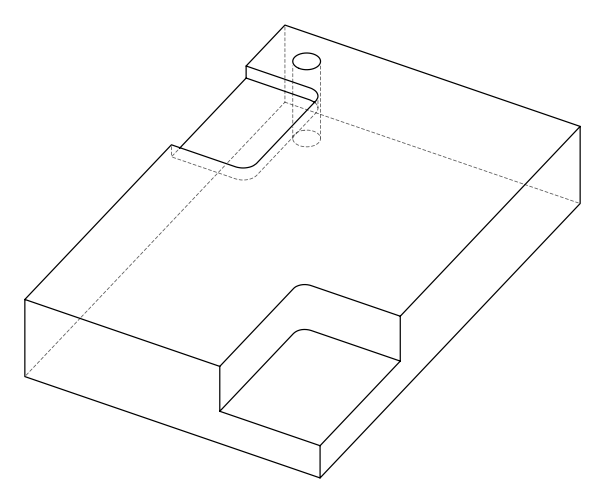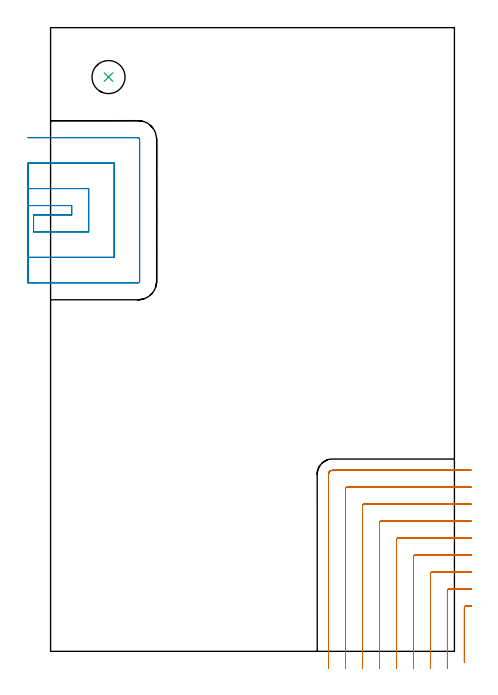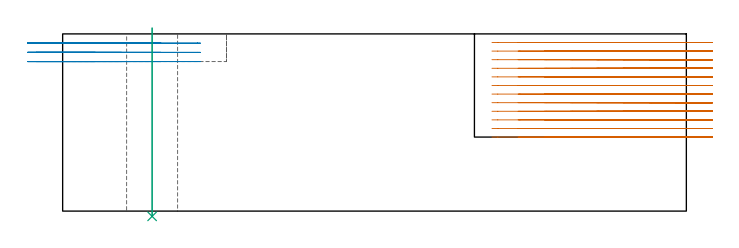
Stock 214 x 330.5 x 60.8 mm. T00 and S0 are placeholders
(PLAN: 3 operations, 2 tool changes, 30.6 min)
(1 MILL_CORNER_NOTCH_RECTANGULAR | CORNER_NOTCH_RECTANGULAR | NXT0201_011 | Follow Part, ap 3, ae 75% | 26.11 min | 261780 mm3)
(2 MILL_SLOT | SLOT_PARTIAL_RECTANGULAR | UGT0201_100 | Follow Part, ap 4.5, ae 75% | 4.18 min | 50292 mm3)
(3 INDEXABLE_INSERT_DRILL_THROUGH_HOLE_FROM_SOLID | STEP1HOLE | NXT0302_006 | 0.26 min | 14592 mm3)
(TOOL NXT0201_011 | ENDMILL 12mm [2P460-1200-NA 1630] | D12 FL38 Z6)
(TOOL UGT0201_100 | End Mill 18 mm | D18 FL22 Z2)
(TOOL NXT0302_006 | Index. Insert Drill 17.5mm [880-D1750L25-05] | D17.5 PA176 FL88 Z2)
(OP 1 MILL_CORNER_NOTCH_RECTANGULAR)
G17 G21 G94 G90
T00 M6
G54
G17 G0 G90 X223. Y23.9 S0 M3
G43 Z70.8 H1
Z57.85
G94 G1 X220. F250.
X219.895 F500.
G3 X219.3 Y23.305 R0.6
G1 Y-2.812
Y-5.812 F250.
G0 Z70.8
X223. Y32.9
Z57.85
G1 X220.
X210.895 F500.
G3 X210.3 Y32.305 R0.6
G1 Y-6.
Y-9. F250.
G0 Z70.8
X223. Y41.9
Z57.85
G1 X220.
X201.895 F500.
G3 X201.3 Y41.305 R0.6
G1 Y-6.
Y-9. F250.
G0 Z70.8
X223. Y50.9
Z57.85
G1 X220.
X192.896 F500.
G3 X192.3 Y50.304 R0.6
G1 Y-6.
Y-9. F250.
G0 Z70.8
X223. Y59.9
Z57.85
G1 X220.
X183.896 F500.
G3 X183.3 Y59.304 R0.6
G1 Y-6.
Y-9. F250.
G0 Z70.8
X223. Y68.9
Z57.85
G1 X220.
X174.896 F500.
G3 X174.3 Y68.304 R0.6
G1 Y-6.
Y-9. F250.
G0 Z70.8
X223. Y77.9
Z57.85
G1 X220.
X165.897 F500.
G3 X165.3 Y77.303 R0.6
G1 Y-6.
Y-9. F250.
G0 Z70.8
X223. Y86.9
Z57.85
G1 X220.
X156.897 F500.
G3 X156.3 Y86.303 R0.6
G1 Y-6.
Y-9. F250.
G0 Z70.8
X223. Y95.9
Z57.85
G1 X220.
X149.3 F500.
G3 X147.3 Y93.9 R2.
G1 Y-6.
Y-9. F250.
G0 Z70.8
X223. Y23.9
Z54.9
G1 X220.
X219.895 F500.
G3 X219.3 Y23.305 R0.6
G1 Y-2.812
Y-5.812 F250.
G0 Z70.8
X223. Y32.9
Z54.9
G1 X220.
X210.895 F500.
G3 X210.3 Y32.305 R0.6
G1 Y-6.
Y-9. F250.
G0 Z70.8
X223. Y41.9
Z54.9
G1 X220.
X201.895 F500.
G3 X201.3 Y41.305 R0.6
G1 Y-6.
Y-9. F250.
G0 Z70.8
X223. Y50.9
Z54.9
G1 X220.
X192.896 F500.
G3 X192.3 Y50.304 R0.6
G1 Y-6.
Y-9. F250.
G0 Z70.8
X223. Y59.9
Z54.9
G1 X220.
X183.896 F500.
G3 X183.3 Y59.304 R0.6
G1 Y-6.
Y-9. F250.
G0 Z70.8
X223. Y68.9
Z54.9
G1 X220.
X174.896 F500.
G3 X174.3 Y68.304 R0.6
G1 Y-6.
Y-9. F250.
G0 Z70.8
X223. Y77.9
Z54.9
G1 X220.
X165.897 F500.
G3 X165.3 Y77.303 R0.6
G1 Y-6.
Y-9. F250.
G0 Z70.8
X223. Y86.9
Z54.9
G1 X220.
X156.897 F500.
G3 X156.3 Y86.303 R0.6
G1 Y-6.
Y-9. F250.
G0 Z70.8
X223. Y95.9
Z54.9
G1 X220.
X149.3 F500.
G3 X147.3 Y93.9 R2.
G1 Y-6.
Y-9. F250.
G0 Z70.8
X223. Y23.9
Z51.95
G1 X220.
X219.895 F500.
G3 X219.3 Y23.305 R0.6
G1 Y-2.812
Y-5.812 F250.
G0 Z70.8
X223. Y32.9
Z51.95
G1 X220.
X210.895 F500.
G3 X210.3 Y32.305 R0.6
G1 Y-6.
Y-9. F250.
G0 Z70.8
X223. Y41.9
Z51.95
G1 X220.
X201.895 F500.
G3 X201.3 Y41.305 R0.6
G1 Y-6.
Y-9. F250.
G0 Z70.8
X223. Y50.9
Z51.95
G1 X220.
X192.896 F500.
G3 X192.3 Y50.304 R0.6
G1 Y-6.
Y-9. F250.
G0 Z70.8
X223. Y59.9
Z51.95
G1 X220.
X183.896 F500.
G3 X183.3 Y59.304 R0.6
G1 Y-6.
Y-9. F250.
G0 Z70.8
X223. Y68.9
Z51.95
G1 X220.
X174.896 F500.
G3 X174.3 Y68.304 R0.6
G1 Y-6.
Y-9. F250.
G0 Z70.8
X223. Y77.9
Z51.95
G1 X220.
X165.897 F500.
G3 X165.3 Y77.303 R0.6
G1 Y-6.
Y-9. F250.
G0 Z70.8
X223. Y86.9
Z51.95
G1 X220.
X156.897 F500.
G3 X156.3 Y86.303 R0.6
G1 Y-6.
Y-9. F250.
G0 Z70.8
X223. Y95.9
Z51.95
G1 X220.
X149.3 F500.
G3 X147.3 Y93.9 R2.
G1 Y-6.
Y-9. F250.
G0 Z70.8
X223. Y23.9
Z49.
G1 X220.
X219.895 F500.
G3 X219.3 Y23.305 R0.6
G1 Y-2.812
Y-5.812 F250.
G0 Z70.8
X223. Y32.9
Z49.
G1 X220.
X210.895 F500.
G3 X210.3 Y32.305 R0.6
G1 Y-6.
Y-9. F250.
G0 Z70.8
X223. Y41.9
Z49.
G1 X220.
X201.895 F500.
G3 X201.3 Y41.305 R0.6
G1 Y-6.
Y-9. F250.
G0 Z70.8
X223. Y50.9
Z49.
G1 X220.
X192.896 F500.
G3 X192.3 Y50.304 R0.6
G1 Y-6.
Y-9. F250.
G0 Z70.8
X223. Y59.9
Z49.
G1 X220.
X183.896 F500.
G3 X183.3 Y59.304 R0.6
G1 Y-6.
Y-9. F250.
G0 Z70.8
X223. Y68.9
Z49.
G1 X220.
X174.896 F500.
G3 X174.3 Y68.304 R0.6
G1 Y-6.
Y-9. F250.
G0 Z70.8
X223. Y77.9
Z49.
G1 X220.
X165.897 F500.
G3 X165.3 Y77.303 R0.6
G1 Y-6.
Y-9. F250.
G0 Z70.8
X223. Y86.9
Z49.
G1 X220.
X156.897 F500.
G3 X156.3 Y86.303 R0.6
G1 Y-6.
Y-9. F250.
G0 Z70.8
X223. Y95.9
Z49.
G1 X220.
X149.3 F500.
G3 X147.3 Y93.9 R2.
G1 Y-6.
Y-9. F250.
G0 Z70.8
X223. Y23.9
Z46.05
G1 X220.
X219.895 F500.
G3 X219.3 Y23.305 R0.6
G1 Y-2.812
Y-5.812 F250.
G0 Z70.8
X223. Y32.9
Z46.05
G1 X220.
X210.895 F500.
G3 X210.3 Y32.305 R0.6
G1 Y-6.
Y-9. F250.
G0 Z70.8
X223. Y41.9
Z46.05
G1 X220.
X201.895 F500.
G3 X201.3 Y41.305 R0.6
G1 Y-6.
Y-9. F250.
G0 Z70.8
X223. Y50.9
Z46.05
G1 X220.
X192.896 F500.
G3 X192.3 Y50.304 R0.6
G1 Y-6.
Y-9. F250.
G0 Z70.8
X223. Y59.9
Z46.05
G1 X220.
X183.896 F500.
G3 X183.3 Y59.304 R0.6
G1 Y-6.
Y-9. F250.
G0 Z70.8
X223. Y68.9
Z46.05
G1 X220.
X174.896 F500.
G3 X174.3 Y68.304 R0.6
G1 Y-6.
Y-9. F250.
G0 Z70.8
X223. Y77.9
Z46.05
G1 X220.
X165.897 F500.
G3 X165.3 Y77.303 R0.6
G1 Y-6.
Y-9. F250.
G0 Z70.8
X223. Y86.9
Z46.05
G1 X220.
X156.897 F500.
G3 X156.3 Y86.303 R0.6
G1 Y-6.
Y-9. F250.
G0 Z70.8
X223. Y95.9
Z46.05
G1 X220.
X149.3 F500.
G3 X147.3 Y93.9 R2.
G1 Y-6.
Y-9. F250.
G0 Z70.8
X223. Y23.9
Z43.1
G1 X220.
X219.895 F500.
G3 X219.3 Y23.305 R0.6
G1 Y-2.812
Y-5.812 F250.
G0 Z70.8
X223. Y32.9
Z43.1
G1 X220.
X210.895 F500.
G3 X210.3 Y32.305 R0.6
G1 Y-6.
Y-9. F250.
G0 Z70.8
X223. Y41.9
Z43.1
G1 X220.
X201.895 F500.
G3 X201.3 Y41.305 R0.6
G1 Y-6.
Y-9. F250.
G0 Z70.8
X223. Y50.9
Z43.1
G1 X220.
X192.896 F500.
G3 X192.3 Y50.304 R0.6
G1 Y-6.
Y-9. F250.
G0 Z70.8
X223. Y59.9
Z43.1
G1 X220.
X183.896 F500.
G3 X183.3 Y59.304 R0.6
G1 Y-6.
Y-9. F250.
G0 Z70.8
X223. Y68.9
Z43.1
G1 X220.
X174.896 F500.
G3 X174.3 Y68.304 R0.6
G1 Y-6.
Y-9. F250.
G0 Z70.8
X223. Y77.9
Z43.1
G1 X220.
X165.897 F500.
G3 X165.3 Y77.303 R0.6
G1 Y-6.
Y-9. F250.
G0 Z70.8
X223. Y86.9
Z43.1
G1 X220.
X156.897 F500.
G3 X156.3 Y86.303 R0.6
G1 Y-6.
Y-9. F250.
G0 Z70.8
X223. Y95.9
Z43.1
G1 X220.
X149.3 F500.
G3 X147.3 Y93.9 R2.
G1 Y-6.
Y-9. F250.
G0 Z70.8
X223. Y23.9
Z40.15
G1 X220.
X219.895 F500.
G3 X219.3 Y23.305 R0.6
G1 Y-2.812
Y-5.812 F250.
G0 Z70.8
X223. Y32.9
Z40.15
G1 X220.
X210.895 F500.
G3 X210.3 Y32.305 R0.6
G1 Y-6.
Y-9. F250.
G0 Z70.8
X223. Y41.9
Z40.15
G1 X220.
X201.895 F500.
G3 X201.3 Y41.305 R0.6
G1 Y-6.
Y-9. F250.
G0 Z70.8
X223. Y50.9
Z40.15
G1 X220.
X192.896 F500.
G3 X192.3 Y50.304 R0.6
G1 Y-6.
Y-9. F250.
G0 Z70.8
X223. Y59.9
Z40.15
G1 X220.
X183.896 F500.
G3 X183.3 Y59.304 R0.6
G1 Y-6.
Y-9. F250.
G0 Z70.8
X223. Y68.9
Z40.15
G1 X220.
X174.896 F500.
G3 X174.3 Y68.304 R0.6
G1 Y-6.
Y-9. F250.
G0 Z70.8
X223. Y77.9
Z40.15
G1 X220.
X165.897 F500.
G3 X165.3 Y77.303 R0.6
G1 Y-6.
Y-9. F250.
G0 Z70.8
X223. Y86.9
Z40.15
G1 X220.
X156.897 F500.
G3 X156.3 Y86.303 R0.6
G1 Y-6.
Y-9. F250.
G0 Z70.8
X223. Y95.9
Z40.15
G1 X220.
X149.3 F500.
G3 X147.3 Y93.9 R2.
G1 Y-6.
Y-9. F250.
G0 Z70.8
X223. Y23.9
Z37.2
G1 X220.
X219.895 F500.
G3 X219.3 Y23.305 R0.6
G1 Y-2.812
Y-5.812 F250.
G0 Z70.8
X223. Y32.9
Z37.2
G1 X220.
X210.895 F500.
G3 X210.3 Y32.305 R0.6
G1 Y-6.
Y-9. F250.
G0 Z70.8
X223. Y41.9
Z37.2
G1 X220.
X201.895 F500.
G3 X201.3 Y41.305 R0.6
G1 Y-6.
Y-9. F250.
G0 Z70.8
X223. Y50.9
Z37.2
G1 X220.
X192.896 F500.
G3 X192.3 Y50.304 R0.6
G1 Y-6.
Y-9. F250.
G0 Z70.8
X223. Y59.9
Z37.2
G1 X220.
X183.896 F500.
G3 X183.3 Y59.304 R0.6
G1 Y-6.
Y-9. F250.
G0 Z70.8
X223. Y68.9
Z37.2
G1 X220.
X174.896 F500.
G3 X174.3 Y68.304 R0.6
G1 Y-6.
Y-9. F250.
G0 Z70.8
X223. Y77.9
Z37.2
G1 X220.
X165.897 F500.
G3 X165.3 Y77.303 R0.6
G1 Y-6.
Y-9. F250.
G0 Z70.8
X223. Y86.9
Z37.2
G1 X220.
X156.897 F500.
G3 X156.3 Y86.303 R0.6
G1 Y-6.
Y-9. F250.
G0 Z70.8
X223. Y95.9
Z37.2
G1 X220.
X149.3 F500.
G3 X147.3 Y93.9 R2.
G1 Y-6.
Y-9. F250.
G0 Z70.8
X223. Y23.9
Z34.25
G1 X220.
X219.895 F500.
G3 X219.3 Y23.305 R0.6
G1 Y-2.812
Y-5.812 F250.
G0 Z70.8
X223. Y32.9
Z34.25
G1 X220.
X210.895 F500.
G3 X210.3 Y32.305 R0.6
G1 Y-6.
Y-9. F250.
G0 Z70.8
X223. Y41.9
Z34.25
G1 X220.
X201.895 F500.
G3 X201.3 Y41.305 R0.6
G1 Y-6.
Y-9. F250.
G0 Z70.8
X223. Y50.9
Z34.25
G1 X220.
X192.896 F500.
G3 X192.3 Y50.304 R0.6
G1 Y-6.
Y-9. F250.
G0 Z70.8
X223. Y59.9
Z34.25
G1 X220.
X183.896 F500.
G3 X183.3 Y59.304 R0.6
G1 Y-6.
Y-9. F250.
G0 Z70.8
X223. Y68.9
Z34.25
G1 X220.
X174.896 F500.
G3 X174.3 Y68.304 R0.6
G1 Y-6.
Y-9. F250.
G0 Z70.8
X223. Y77.9
Z34.25
G1 X220.
X165.897 F500.
G3 X165.3 Y77.303 R0.6
G1 Y-6.
Y-9. F250.
G0 Z70.8
X223. Y86.9
Z34.25
G1 X220.
X156.897 F500.
G3 X156.3 Y86.303 R0.6
G1 Y-6.
Y-9. F250.
G0 Z70.8
X223. Y95.9
Z34.25
G1 X220.
X149.3 F500.
G3 X147.3 Y93.9 R2.
G1 Y-6.
Y-9. F250.
G0 Z70.8
X223. Y23.9
Z31.3
G1 X220.
X219.895 F500.
G3 X219.3 Y23.305 R0.6
G1 Y-2.812
Y-5.812 F250.
G0 Z70.8
X223. Y32.9
Z31.3
G1 X220.
X210.895 F500.
G3 X210.3 Y32.305 R0.6
G1 Y-6.
Y-9. F250.
G0 Z70.8
X223. Y41.9
Z31.3
G1 X220.
X201.895 F500.
G3 X201.3 Y41.305 R0.6
G1 Y-6.
Y-9. F250.
G0 Z70.8
X223. Y50.9
Z31.3
G1 X220.
X192.896 F500.
G3 X192.3 Y50.304 R0.6
G1 Y-6.
Y-9. F250.
G0 Z70.8
X223. Y59.9
Z31.3
G1 X220.
X183.896 F500.
G3 X183.3 Y59.304 R0.6
G1 Y-6.
Y-9. F250.
G0 Z70.8
X223. Y68.9
Z31.3
G1 X220.
X174.896 F500.
G3 X174.3 Y68.304 R0.6
G1 Y-6.
Y-9. F250.
G0 Z70.8
X223. Y77.9
Z31.3
G1 X220.
X165.897 F500.
G3 X165.3 Y77.303 R0.6
G1 Y-6.
Y-9. F250.
G0 Z70.8
X223. Y86.9
Z31.3
G1 X220.
X156.897 F500.
G3 X156.3 Y86.303 R0.6
G1 Y-6.
Y-9. F250.
G0 Z70.8
X223. Y95.9
Z31.3
G1 X220.
X149.3 F500.
G3 X147.3 Y93.9 R2.
G1 Y-6.
Y-9. F250.
G0 Z70.8
X223. Y23.9
Z28.35
G1 X220.
X219.895 F500.
G3 X219.3 Y23.305 R0.6
G1 Y-2.812
Y-5.812 F250.
G0 Z70.8
X223. Y32.9
Z28.35
G1 X220.
X210.895 F500.
G3 X210.3 Y32.305 R0.6
G1 Y-6.
Y-9. F250.
G0 Z70.8
X223. Y41.9
Z28.35
G1 X220.
X201.895 F500.
G3 X201.3 Y41.305 R0.6
G1 Y-6.
Y-9. F250.
G0 Z70.8
X223. Y50.9
Z28.35
G1 X220.
X192.896 F500.
G3 X192.3 Y50.304 R0.6
G1 Y-6.
Y-9. F250.
G0 Z70.8
X223. Y59.9
Z28.35
G1 X220.
X183.896 F500.
G3 X183.3 Y59.304 R0.6
G1 Y-6.
Y-9. F250.
G0 Z70.8
X223. Y68.9
Z28.35
G1 X220.
X174.896 F500.
G3 X174.3 Y68.304 R0.6
G1 Y-6.
Y-9. F250.
G0 Z70.8
X223. Y77.9
Z28.35
G1 X220.
X165.897 F500.
G3 X165.3 Y77.303 R0.6
G1 Y-6.
Y-9. F250.
G0 Z70.8
X223. Y86.9
Z28.35
G1 X220.
X156.897 F500.
G3 X156.3 Y86.303 R0.6
G1 Y-6.
Y-9. F250.
G0 Z70.8
X223. Y95.9
Z28.35
G1 X220.
X149.3 F500.
G3 X147.3 Y93.9 R2.
G1 Y-6.
Y-9. F250.
G0 Z70.8
X223. Y23.9
Z25.4
G1 X220.
X219.895 F500.
G3 X219.3 Y23.305 R0.6
G1 Y-2.812
Y-5.812 F250.
G0 Z70.8
X223. Y32.9
Z25.4
G1 X220.
X210.895 F500.
G3 X210.3 Y32.305 R0.6
G1 Y-6.
Y-9. F250.
G0 Z70.8
X223. Y41.9
Z25.4
G1 X220.
X201.895 F500.
G3 X201.3 Y41.305 R0.6
G1 Y-6.
Y-9. F250.
G0 Z70.8
X223. Y50.9
Z25.4
G1 X220.
X192.896 F500.
G3 X192.3 Y50.304 R0.6
G1 Y-6.
Y-9. F250.
G0 Z70.8
X223. Y59.9
Z25.4
G1 X220.
X183.896 F500.
G3 X183.3 Y59.304 R0.6
G1 Y-6.
Y-9. F250.
G0 Z70.8
X223. Y68.9
Z25.4
G1 X220.
X174.896 F500.
G3 X174.3 Y68.304 R0.6
G1 Y-6.
Y-9. F250.
G0 Z70.8
X223. Y77.9
Z25.4
G1 X220.
X165.897 F500.
G3 X165.3 Y77.303 R0.6
G1 Y-6.
Y-9. F250.
G0 Z70.8
X223. Y86.9
Z25.4
G1 X220.
X156.897 F500.
G3 X156.3 Y86.303 R0.6
G1 Y-6.
Y-9. F250.
G0 Z70.8
X223. Y95.9
Z25.4
G1 X220.
X149.3 F500.
G3 X147.3 Y93.9 R2.
G1 Y-6.
Y-9. F250.
G0 Z70.8
M5
M2
(OP 2 MILL_SLOT)
G17 G21 G94 G90
T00 M6
G54
G17 G0 G90 X-12. Y236.2 S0 M3
G43 Z70.8 H0
Z57.633
G94 G1 X-9. F250.
X11.2 F500.
Y231.3
X-9.
Y222.3
X20.2
Y245.2
X-9.
X-12. F250.
Y208.8
X-9.
X33.7 F500.
Y258.7
X-9.
X-12. F250.
Y195.3
X-9.
X46.3 F500.
G3 X47.2 Y196.2 R0.9
G1 Y271.3
G3 X46.3 Y272.2 R0.9
G1 X-9.
X-12. F250.
G0 Y236.2 Z54.467
G1 X-9.
X11.2 F500.
Y231.3
X-9.
Y222.3
X20.2
Y245.2
X-9.
X-12. F250.
Y208.8
X-9.
X33.7 F500.
Y258.7
X-9.
X-12. F250.
Y195.3
X-9.
X46.3 F500.
G3 X47.2 Y196.2 R0.9
G1 Y271.3
G3 X46.3 Y272.2 R0.9
G1 X-9.
X-12. F250.
G0 Y236.2 Z51.3
G1 X-9.
X11.2 F500.
Y231.3
X-9.
Y222.3
X20.2
Y245.2
X-9.
X-12. F250.
Y208.8
X-9.
X33.7 F500.
Y258.7
X-9.
X-12. F250.
Y195.3
X-9.
X46.3 F500.
G3 X47.2 Y196.2 R0.9
G1 Y271.3
G3 X46.3 Y272.2 R0.9
G1 X-9.
X-12. F250.
G0 Z70.8
M5
M2
(OP 3 INDEXABLE_INSERT_DRILL_THROUGH_HOLE_FROM_SOLID)
G17 G21 G94 G90
T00 M6
G54
G17 G0 G90 X30.7 Y304.3 S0 M3
G43 Z70.8 H1
G94 G81 G98 Z-1.806 F250. R62.8
G80
M5
M2
